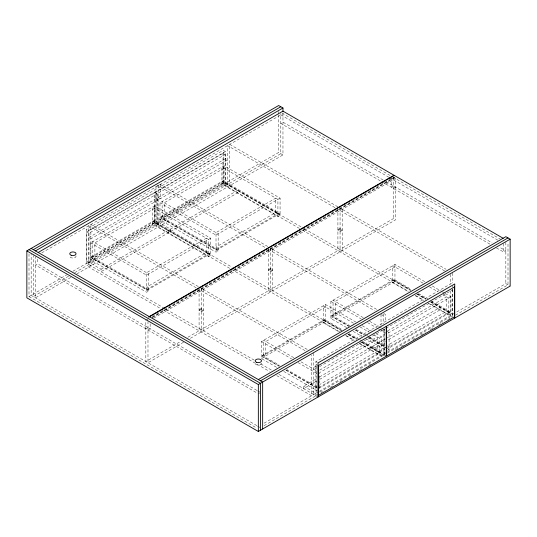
<?xml version="1.0" encoding="UTF-8"?>
<svg xmlns="http://www.w3.org/2000/svg" width="537" height="537" viewBox="0 0 537 537"><rect width="100%" height="100%" fill="white"/><g stroke="black" fill="none" stroke-linecap="round" stroke-linejoin="round"><path stroke-width="0.4" stroke-dasharray="2.69 2.01" d="M41.772 252.88L282.965 113.629L392.581 176.915M254.223 360.139L86.571 263.345L86.571 229.225L223.251 150.313L225.406 151.555L225.406 185.681M225.406 151.555L88.726 230.467L86.571 229.225M86.819 231.924L154.784 192.682L156.938 193.924L156.938 223.781L88.974 263.029L86.819 261.781L86.819 231.924L88.974 233.165L156.938 193.924M155.032 192.541L223.003 153.3L225.157 154.542L225.157 184.399L157.187 223.64L155.032 222.399L155.032 192.541L157.187 193.783L225.157 154.542M256.867 390.386L37.624 263.808L35.469 265.05L256.887 392.889M148.756 291L92.726 258.653L92.726 241.59L148.756 273.937L148.756 291L146.594 292.242L90.572 259.901L90.572 242.838L154.629 205.852L210.658 238.2L210.658 255.263L208.504 256.505L152.474 224.157L152.474 207.094L208.504 239.442L208.504 256.505M218.17 250.92L162.14 218.579L162.14 201.516L218.17 233.863L218.17 250.92L216.015 252.168L159.986 219.821L159.986 202.758L224.05 165.772L280.072 198.119L280.072 215.183L277.918 216.424L221.895 184.077L221.895 167.02L277.918 199.361L277.918 216.424M154.629 208.343L94.881 242.838L94.881 257.27L92.726 256.021M224.05 168.262L164.295 202.758L164.295 217.19L162.14 215.948M91.498 256.733L153.71 220.814L209.732 253.162L209.732 254.088L147.521 290.007L91.498 257.659L91.498 256.733L147.521 289.081L209.732 253.162M160.912 216.659L223.123 180.741L279.153 213.088L279.153 214.008L216.935 249.927L160.912 217.579L160.912 216.659L216.935 249.007L279.153 213.088M91.498 257.659L153.71 221.741L209.732 254.088M160.912 217.579L223.123 181.66L279.153 214.008M86.819 261.781L154.784 222.54L154.784 192.682M155.032 222.399L223.003 183.157L225.157 184.399M94.881 257.27L154.629 222.774L152.474 221.526M164.295 217.19L224.05 182.694L221.895 181.452M90.572 259.901L92.726 258.653M152.474 224.157L154.629 222.915L210.658 255.263M159.986 219.821L162.14 218.579M221.895 184.077L224.05 182.835L280.072 215.183M29.005 253.853L29.005 296.578L66.722 274.803M72.898 271.239L278.656 152.448L282.965 154.931L282.965 111.971M68.575 276.226L33.314 296.578L33.314 255.525M74.683 272.695L280.811 153.689L280.811 113.468M70.73 277.468L35.469 297.827L35.469 256.518M76.838 273.937L282.965 154.931M101.037 269.212L237.716 190.299L237.716 192.79L101.037 271.702L101.037 269.212L88.726 262.103M210.658 238.2L146.594 275.186L90.572 242.838M280.072 198.119L216.015 235.105L159.986 202.758M208.504 253.873L206.349 252.632L146.594 287.127L148.756 288.369M277.918 213.793L275.763 212.551L216.015 247.047L218.17 248.295M148.004 318.978L145.829 320.233L145.829 361.542L180.667 341.425M152.3 316.501L343.673 206.013M343.975 205.839L393.326 177.344L500.269 239.086M152.112 317.427L394.037 177.754L394.037 175.263M152.36 317.568L394.279 177.895L394.279 176.237M153.736 318.159L395.48 178.586L395.48 219.895L190.078 338.478M145.829 328.765L147.984 327.523M393.326 185.876L391.171 187.118L391.171 178.586M147.984 330.013L150.138 328.765L150.138 323.341M393.326 188.366L395.48 187.118M187.923 337.236L393.326 218.646L395.48 219.895M183.547 342.25L147.984 362.784L147.984 321.482M276.568 367.281L261.479 358.575L261.479 341.512L325.543 304.526L355.709 321.945M346.701 327.617L330.899 318.495L330.899 301.432L394.957 264.446L425.129 281.865M325.543 307.016L265.788 341.512L265.788 355.944L263.633 354.695M394.957 266.936L335.209 301.432L335.209 315.863L333.054 314.622M278.925 365.872L262.405 356.333L262.405 355.407L324.617 319.488L341.854 329.443M349.063 326.207L331.819 316.253L331.819 315.333L394.037 279.415L411.275 289.362M262.405 356.333L324.617 320.414L341.854 330.369M331.819 316.253L394.037 280.334L410.557 289.873M265.788 355.944L325.543 321.448L323.388 320.2M335.209 315.863L394.957 281.368L392.802 280.126M261.479 358.575L263.633 357.327L279.441 366.449M353.554 323.187L323.388 305.768L323.388 322.831L325.543 321.589L341.344 330.711M330.899 318.495L333.054 317.253L348.855 326.375M422.968 283.106L392.802 265.694L392.802 282.751L394.957 281.509L410.758 290.631M258.344 393.728L259.78 392.896M496.423 247.886L503.686 252.081L505.841 250.833L499.309 247.06M315.904 395.756L315.904 361.629L452.584 282.717M316.642 365.825L313.749 367.496L315.904 368.738M319.522 366.65L385.331 328.657M386.056 328.241L452.584 289.826M319.669 370.121L377.256 336.874L377.256 351.305L319.669 384.552M387.647 330.873L446.677 296.793L446.677 311.225L387.647 345.304M359.3 343.566L379.411 355.179L381.565 353.937L381.565 336.874L319.663 372.611L319.663 389.674M428.721 303.486L448.831 315.098L450.986 313.856L450.986 296.793L386.922 333.779L381.176 330.463M316.608 381.129L303.593 388.64L303.593 386.157L316.608 378.639M319.502 376.967L385.311 338.975M386.036 338.558L440.273 307.245L440.273 309.735L386.036 341.049M319.502 379.458L385.311 341.465M286.107 370.02L318.428 388.681L380.646 352.762L380.646 351.836L318.428 387.754L286.825 369.51M450.06 311.762L387.848 347.681L387.848 348.6L450.06 312.682L450.06 311.762L432.104 301.391M387.64 350.426L389.077 349.594L389.077 332.537L386.204 330.879M264.097 423.176L318.582 391.721M319.307 391.298L386.808 352.332M387.499 351.93L505.841 283.61L510.15 286.093M319.77 392.104L384.123 354.944L384.123 329.235M384.371 329.094L384.371 354.803L386.539 353.554M387.264 353.131L452.342 315.561L452.342 288.194M264.097 425.666L317.112 395.057M320.972 392.829L325.093 390.446M330.369 387.405L333.262 385.734M339.773 381.975L342.666 380.303M349.043 376.618L352.064 374.88M359.293 370.705L361.468 369.449M368.644 365.308L370.866 364.019M395.454 349.829L398.4 348.124M401.3 346.452L404.207 344.774M412.913 339.746L415.819 338.068M420.901 335.135L425.25 332.625M430.332 329.691L433.238 328.013M438.32 325.08L442.676 322.562M447.751 319.629L452.584 316.843L428.647 303.022M455.463 315.179L507.995 284.852L507.995 242.12M280.811 114.871L388.983 177.324M389.708 177.74L497.88 240.193M383.149 180.002L282.965 122.161L280.811 123.403L380.995 181.244M386.056 181.674L492.046 242.872M381.72 181.66L490.617 244.536M337.88 206.826L229.715 144.372L229.715 185.681M338.605 207.248L446.052 269.279M335.001 207.651L227.56 145.621L227.56 186.923M444.623 270.943L337.907 209.329L337.914 250.638M432.312 286.013L441.649 291.403M442.367 291.819L444.522 293.061M445.24 293.477L450.986 296.793M429.439 286.839L438.058 291.819M443.085 294.719L448.831 298.035L448.831 315.098M418.457 293.511L427.794 298.901M417.739 294.021L425.64 298.585M430.667 301.485L450.06 312.682M225.406 183.191L303.767 228.433M304.486 228.849L410.476 290.047M417.007 293.813L425.727 298.847M430.802 301.781L452.584 314.353M446.677 311.225L448.831 312.467M416.504 293.954L425.848 299.344M430.875 302.244L450.986 313.856M299.438 228.42L223.251 184.433L223.251 150.313M302.331 230.098L408.321 291.289M415.578 295.478L423.572 300.089M392.802 282.751L407.885 291.463M415.067 295.612L423.686 300.586M159.59 184.05L267.741 246.483M376.632 309.352L270.641 248.161L270.655 291.96M383.874 313.534L385.324 314.373L385.324 321.804M156.71 184.869L265.587 247.732M268.487 249.403L374.477 310.601M381.72 314.776L383.17 315.615M158.14 197.495L160.294 198.744L160.294 184.453M363.22 317.609L333.054 300.19L333.054 317.253M369.684 321.341L378.303 326.315M379.021 326.731L381.176 327.973M381.894 328.389L385.485 330.463M155.985 198.744L158.14 199.986M330.899 301.432L361.065 318.85M367.53 322.583L377.585 328.389M378.303 328.805L380.458 330.047M362.173 325.677L371.51 331.067M375.819 333.551L381.565 336.874M360.018 326.919L369.355 332.309M373.665 334.799L379.411 338.115L379.411 355.179M387.64 346.137L389.077 346.969M331.819 315.333L349.782 325.697M356.246 329.429L366.301 335.236M367.019 335.652L369.174 336.894M369.892 337.31L386.412 346.848M355.528 329.94L364.146 334.913M369.174 337.82L386.412 347.775M355.319 330.107L363.938 335.081M368.248 337.572L386.922 348.352M387.64 348.768L389.077 349.594M353.165 331.349L361.784 336.33M366.093 338.813L386.922 350.842M158.14 222.023L170.457 229.131L170.457 231.622M385.324 353.185L373.007 346.076L373.007 348.567M349.037 333.591L359.099 339.397M359.817 339.807L361.972 341.055M362.69 341.472L380.646 351.836M384.371 354.803L386.526 356.051M348.318 334.101L356.944 339.075M361.972 341.975L380.646 352.762M154.784 222.54L232.172 267.258M235.078 268.93L341.062 330.121M348.305 334.303L356.313 338.928M362.099 342.264L384.599 355.259M377.256 351.305L379.411 352.547M347.808 334.444L356.427 339.418M361.455 342.324L381.565 353.937M339.632 331.785L155.985 225.755L155.985 184.453M346.15 335.551L354.158 340.169M359.219 343.089L382.445 356.501M323.388 322.831L338.471 331.537M345.653 335.685L354.272 340.666M198.321 286.563L90.881 224.533L90.881 265.835M199.046 286.98L307.943 349.849M196.166 287.805L88.726 225.775L88.726 267.077L160.603 308.58M305.063 350.674L199.073 289.483L199.086 330.792M315.904 361.629L317.34 362.455M318.307 365.576L316.152 364.328L316.152 394.192L318.307 395.433M293.806 357.682L263.633 340.263L263.633 357.327M300.988 361.831L316.79 370.953M261.479 341.512L291.651 358.924M298.116 362.656L317.508 373.859M262.405 355.407L279.643 365.361M285.906 370.181L316.79 388.016M283.751 371.429L317.508 390.916M303.593 386.157L315.904 393.265M260.754 363.911L272.373 370.617M278.904 374.39L318.058 396.997M163.496 310.252L269.493 371.443M276.75 375.632L311.594 395.756L311.594 355.272M257.592 390.808L259.767 392.064M256.847 425.633L31.159 295.337L31.159 254.283M257.572 426.056L260.499 427.741M29.005 296.578L256.867 428.137M505.841 242.301L505.841 283.61M503.686 243.55L503.686 252.081M452.584 273.051L452.584 282.965M452.584 289.376L452.584 316.024M452.342 285.704L452.342 287.362M450.429 274.293L450.429 284.207M450.429 290.812L450.429 315.595M394.957 264.446L394.957 281.509M394.037 279.415L394.037 280.334M393.326 177.344L393.326 218.646M383.17 313.923L383.17 324.241M383.17 329.658L383.17 356.091M381.015 314.373L381.015 325.482M370.852 347.325L370.852 349.809M342.223 209.336L342.223 250.638M340.069 208.088L340.069 251.88M325.543 304.526L325.543 321.589M324.617 319.488L324.617 320.414M313.749 353.205L313.749 394.507M278.656 111.387L278.656 113.904M278.656 114.743L278.656 152.448M275.763 212.551L275.763 198.119L216.015 232.615L216.015 252.168M272.809 249.41L272.809 290.718M268.5 249.41L268.5 290.718M224.05 165.772L224.05 182.835M223.123 180.741L223.123 181.66M223.003 153.3L223.003 183.157M216.935 249.007L216.935 249.927M206.349 252.632L206.349 238.2L146.594 272.695L146.594 292.242M203.395 289.49L203.395 330.792M201.241 288.248L201.241 332.041M168.303 230.38L168.303 232.863M158.14 184.862L158.14 224.513M157.187 193.783L157.187 223.64M154.629 205.852L154.629 222.915M153.71 220.814L153.71 221.741M147.521 289.081L147.521 290.007M88.974 233.165L88.974 263.029M37.624 259.156L37.624 263.808M261.465 363.126A3.135 1.812 0 0 1 258.445 365.106A3.135 1.812 0 0 1 255.203 363.247M75.965 255.84A3.135 1.812 0 0 1 73.005 258.049A3.135 1.812 0 0 1 69.803 255.954M225.406 158.663L88.726 237.576L90.881 238.817L227.56 159.912L225.406 158.663M201.241 308.473L199.086 309.715L201.241 310.957L203.395 309.715L201.241 308.473M270.655 268.393L268.5 269.634L270.655 270.883L272.809 269.634L270.655 268.393M340.069 228.319L337.914 229.561L340.069 230.803L342.223 229.561L340.069 228.319M201.241 309.325L199.086 310.567L201.241 311.809L203.395 310.567L201.241 309.325M270.655 269.245L268.5 270.494L270.655 271.735L272.809 270.494L270.655 269.245M340.069 229.171L337.914 230.413L340.069 231.655L342.223 230.413L340.069 229.171"/><path stroke-width="0.81" d="M258.344 379.578L505.841 236.689L510.15 239.173L510.15 286.093L258.344 431.473L26.85 297.827L26.85 250.907L278.656 105.527L282.965 108.011L282.965 111.367M33.314 249.658L280.811 106.769M35.469 250.907L282.965 108.011M38.14 252.491L282.965 111.139L394.037 175.263L149.205 316.615M148.729 317.172L394.279 175.404L503.169 238.274M260.499 380.82L507.995 237.931M26.85 250.907L258.344 384.552L510.15 239.173M31.159 248.416L262.653 382.069L262.653 428.989M29.005 249.658L260.499 383.311L260.499 430.231M454.738 318.085L454.738 283.959L318.058 362.871L318.058 396.997M258.344 384.552L258.344 431.473M386.278 326.335L318.307 365.576L318.307 395.433L386.278 356.192L386.278 326.335M454.497 286.946L386.526 326.187L386.526 356.051L454.497 316.803L454.497 286.946M256.693 362.354A3.135 1.812 0 0 0 261.479 360.864A3.135 1.812 0 0 0 256.854 359.213A3.135 1.812 0 0 0 256.693 362.354M71.253 255.29A3.135 1.812 0 0 0 76.039 253.806A3.135 1.812 0 0 0 71.414 252.155A3.135 1.812 0 0 0 71.253 255.29"/></g></svg>
